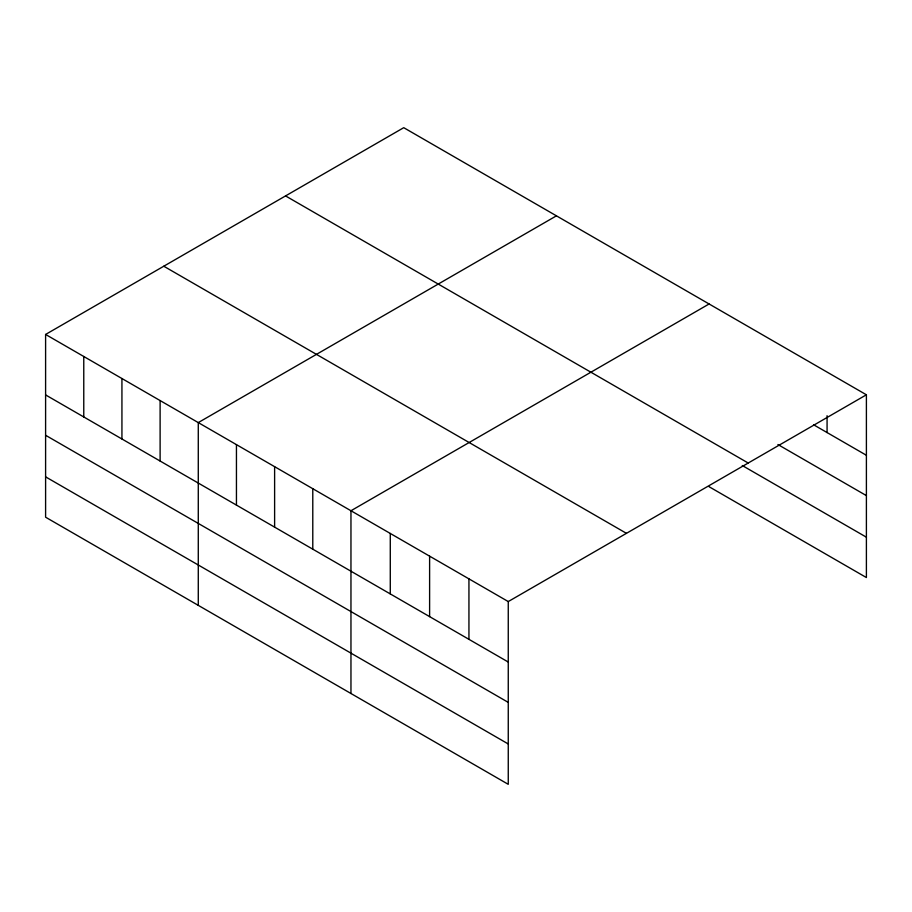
<?xml version="1.0" encoding="UTF-8"?>
<svg xmlns="http://www.w3.org/2000/svg" width="912" height="912" viewBox="0 0 912 912"><rect width="100%" height="100%" fill="white"/><g stroke="black" fill="none" stroke-linecap="round" stroke-linejoin="round"><path stroke-width="1.37" d="M508.258 702.388L508.258 601.567L45.6 334.453L45.6 517.207L508.258 784.32L508.258 702.388L45.6 435.275M709.091 486.723L866.4 577.547L866.4 394.793L403.742 127.68L45.6 334.453M556.423 215.836L198.28 422.598L198.28 605.351M709.091 303.981L350.96 510.754L350.96 693.496M508.258 601.567L866.4 394.793M813.561 424.753L866.4 455.27M777.913 444.532L866.4 495.615M285.559 195.92L748.216 463.034M742.277 465.53L866.4 537.191M163.784 266.224L626.441 533.338M45.6 394.919L508.258 662.032M45.6 476.851L508.258 743.964M827.07 415.69L827.07 432.562M468.939 578.869L468.939 639.335M429.609 556.16L429.609 616.626M390.279 533.452L390.279 593.917M312.782 488.718L312.782 549.184M274.615 466.67L274.615 527.147M236.447 444.634L236.447 505.111M160.113 400.562L160.113 461.027M121.934 378.526L121.934 438.991M83.767 356.489L83.767 416.955"/></g></svg>
